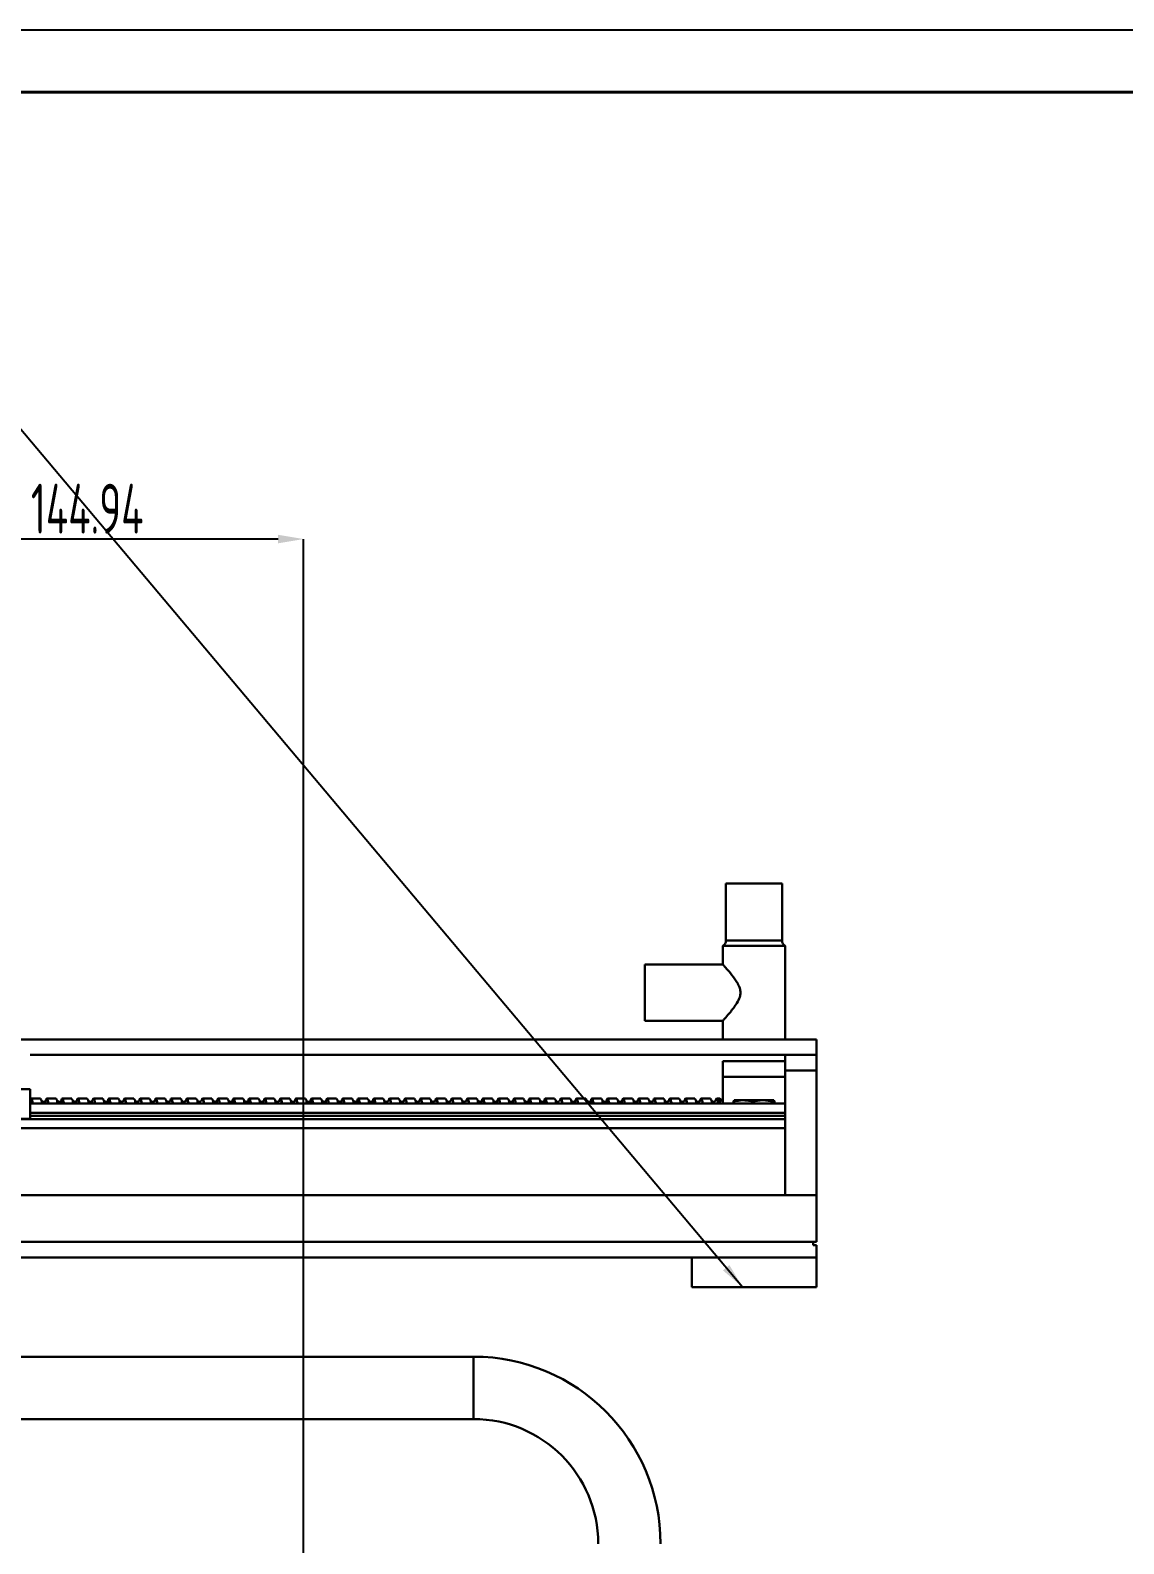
# Model space of a CAD drawing. Header units: millimetres. Extents: x 0 to 4412, y -498 to 1086.
# Drawn here: x 471 to 646.5, y 598.2 to 841 of the extents above; entities that cross this region are included whole.
import ezdxf

# ---------------------------------------------------------------- set-up
doc = ezdxf.new("R2010")
doc.units = ezdxf.units.MM
doc.header["$LTSCALE"] = 1.8
doc.header["$PDSIZE"] = -1
doc.layers.add('10', color=7, linetype='Continuous')
doc.layers.add('5', color=7, linetype='Continuous')
doc.styles.add('SLDTEXTSTYLE3', font='TXT', dxfattribs={"width": 0.7})
doc.dimstyles.new('SLDDIMSTYLE0', dxfattribs={"dimtxt": 3.5, "dimasz": 4.08, "dimexe": 0, "dimexo": 0.0625, "dimgap": 0.875, "dimtad": 2, "dimlfac": 2, "dimrnd": 1e-09, "dimzin": 12, "dimdsep": 46, "dimtxsty": 'SLDTEXTSTYLE3', "dimsah": 1, "dimcen": 0.09, "dimadec": 0, "dimazin": 3, "dimtfac": 1, "dimtofl": 0, "dimtmove": 0, "dimatfit": 3, "dimfxl": 1, "dimfrac": 2, "dimtolj": 1, "dimtzin": 12, "dimarcsym": 0})
doc.dimstyles.new('SLDDIMSTYLE2', dxfattribs={"dimtxt": 0.18, "dimasz": 4.08, "dimexe": 0, "dimexo": 0.0625, "dimgap": 0, "dimtad": 0, "dimtih": 1, "dimtoh": 1, "dimdec": 0, "dimrnd": 1e-09, "dimzin": 0, "dimdsep": 46, "dimtxsty": 'Standard', "dimsah": 1, "dimcen": 0.09, "dimadec": 0, "dimazin": 0, "dimtfac": 4.08, "dimtdec": 0, "dimtofl": 0, "dimtmove": 0, "dimatfit": 3, "dimfxl": 1, "dimfrac": 2, "dimtolj": 1, "dimtzin": 0, "dimarcsym": 0})

# ---------------------------------------------------------------- blocks, each defined once
blk = doc.blocks.new('_D_6')
at = {"layer": '10', "color": 0, "lineweight": -2, "transparency": 16777216}
for p, q in [((442.38, 634.3), (442.38, 759.39)), ((510.77, 759.39), (446.46, 759.39)), ((514.85, 496.95), (514.85, 759.39))]:
    blk.add_line(p, q, dxfattribs=at)
at = {"layer": '10', "color": 0, "transparency": 16777216}
for points in [[(446.46, 760.07), (446.46, 758.71), (442.38, 759.39)], [(510.77, 760.07), (510.77, 758.71), (514.85, 759.39)]]:
    blk.add_solid(points, dxfattribs=at)
at = {"layer": 'Defpoints', "color": 0, "transparency": 16777216}
for p in [(442.38, 759.39), (442.38, 634.24), (514.85, 496.89)]:
    blk.add_point(p, dxfattribs=at)
at = {"layer": '10', "color": 0, "lineweight": 25, "transparency": 16777216, "insert": (480.14, 768.26), "char_height": 3.5, "attachment_point": 2, "style": 'SLDTEXTSTYLE3'}
blk.add_mtext('\\A1;{\\Fgbenor|c134;\\H2.28571x;144.94}', dxfattribs=at)

msp = doc.modelspace()

# ---------------------------------------------------------------- linework, layer by layer
at = {"color": 7, "linetype": 'Continuous', "lineweight": 30}
for p, q in [((582.6298, 704.1383), (582.6298, 695.0043)), ((582.6298, 704.1383), (587.1298, 704.1383)), ((587.1298, 704.1383), (591.6298, 704.1383)), ((591.6298, 695.0043), (591.6298, 704.1383)), ((582.6298, 695.0043), (591.6298, 695.0043)), ((582.1298, 694.1383), (582.1298, 691.1094)), ((582.1298, 694.1383), (587.1298, 694.1383)), ((587.1298, 694.1383), (592.1298, 694.1383)), ((592.1298, 679.1383), (592.1298, 694.1383)), ((582.1557, 691.1383), (569.6298, 691.1383)), ((569.6298, 691.1383), (569.6298, 682.1383)), ((569.6298, 682.1383), (582.1298, 682.1383)), ((582.1298, 682.1383), (582.1298, 679.1383)), ((597.1298, 679.1383), (426.1444, 679.1383)), ((597.1298, 679.1383), (597.1298, 676.6383)), ((592.1298, 676.6383), (470.9944, 676.6383)), ((582.1298, 675.6383), (592.1298, 675.6383)), ((582.1298, 673.1383), (582.1298, 675.6383)), ((592.1298, 676.6383), (597.1298, 676.6383)), ((592.1298, 676.6383), (592.1298, 674.1383)), ((597.1298, 676.6383), (597.1298, 674.1383)), ((592.1298, 673.1383), (582.1298, 673.1383)), ((582.1298, 668.8548), (582.1298, 673.1383)), ((592.1298, 674.1383), (597.1298, 674.1383)), ((592.1298, 674.1383), (592.1298, 654.1383)), ((597.1298, 674.1383), (597.1298, 654.1383)), ((470.9944, 671.1383), (467.7444, 671.1383)), ((470.9944, 671.1383), (470.9944, 666.3883)), ((592.1298, 668.8548), (470.9944, 668.8548)), ((472.6398, 669.6383), (471.1399, 669.6383)), ((475.1398, 669.6383), (473.6399, 669.6383)), ((477.6398, 669.6383), (476.1399, 669.6383)), ((480.1398, 669.6383), (478.6399, 669.6383)), ((482.6398, 669.6383), (481.1399, 669.6383)), ((485.1398, 669.6383), (483.6399, 669.6383)), ((487.6398, 669.6383), (486.1399, 669.6383)), ((490.1398, 669.6383), (488.6399, 669.6383)), ((492.6398, 669.6383), (491.1399, 669.6383)), ((495.1398, 669.6383), (493.6399, 669.6383)), ((497.6398, 669.6383), (496.1399, 669.6383)), ((500.1398, 669.6383), (498.6399, 669.6383)), ((502.6398, 669.6383), (501.1399, 669.6383)), ((505.1398, 669.6383), (503.6399, 669.6383)), ((507.6398, 669.6383), (506.1399, 669.6383)), ((510.1398, 669.6383), (508.6399, 669.6383)), ((512.6398, 669.6383), (511.1399, 669.6383)), ((515.1398, 669.6383), (513.6399, 669.6383)), ((517.6398, 669.6383), (516.1399, 669.6383)), ((520.1398, 669.6383), (518.6399, 669.6383)), ((522.6398, 669.6383), (521.1399, 669.6383)), ((525.1398, 669.6383), (523.6399, 669.6383)), ((527.6398, 669.6383), (526.1399, 669.6383)), ((530.1398, 669.6383), (528.6399, 669.6383)), ((532.6398, 669.6383), (531.1399, 669.6383)), ((535.1398, 669.6383), (533.6399, 669.6383)), ((537.6398, 669.6383), (536.1399, 669.6383)), ((540.1398, 669.6383), (538.6399, 669.6383)), ((542.6398, 669.6383), (541.1399, 669.6383)), ((545.1398, 669.6383), (543.6399, 669.6383)), ((547.6398, 669.6383), (546.1399, 669.6383)), ((550.1398, 669.6383), (548.6399, 669.6383)), ((552.6398, 669.6383), (551.1399, 669.6383)), ((555.1398, 669.6383), (553.6399, 669.6383)), ((557.6398, 669.6383), (556.1399, 669.6383)), ((560.1398, 669.6383), (558.6399, 669.6383)), ((562.6398, 669.6383), (561.1399, 669.6383)), ((565.1398, 669.6383), (563.6399, 669.6383)), ((567.6398, 669.6383), (566.1399, 669.6383)), ((570.1398, 669.6383), (568.6399, 669.6383)), ((572.6398, 669.6383), (571.1399, 669.6383)), ((575.1398, 669.6383), (573.6399, 669.6383)), ((577.6398, 669.6383), (576.1399, 669.6383)), ((580.1398, 669.6383), (578.6399, 669.6383)), ((581.6298, 669.6383), (581.1405, 669.6383)), ((582.1298, 669.1383), (581.6298, 669.6383)), ((581.6298, 669.6383), (581.6298, 668.8548)), ((583.9543, 669.3633), (583.8329, 669.1841)), ((583.8329, 668.8548), (583.8329, 669.1841)), ((585.3599, 669.3633), (583.954, 669.3633)), ((588.5355, 669.3633), (585.3599, 669.3633)), ((586.887, 669.1841), (588.5355, 669.3633)), ((586.887, 668.8548), (586.887, 669.1841)), ((588.5355, 669.3633), (590.1839, 669.1841)), ((590.3054, 669.3633), (588.5355, 669.3633)), ((590.1839, 669.1841), (590.3054, 669.3633)), ((590.1839, 668.8548), (590.1839, 669.1841)), ((590.3054, 669.3633), (590.4268, 669.1841)), ((590.4268, 668.8548), (590.4268, 669.1841)), ((592.1298, 666.3548), (394.6298, 666.3548)), ((470.9944, 666.3883), (467.7444, 666.3883)), ((592.1298, 667.3548), (470.9944, 667.3548)), ((592.1298, 666.8548), (470.9944, 666.8548)), ((392.1298, 664.8883), (592.1298, 664.8883)), ((592.1298, 664.8883), (592.1298, 654.1383)), ((352.1298, 654.1383), (597.1298, 654.1383)), ((592.1298, 654.1383), (392.1298, 654.1383)), ((592.1298, 654.1383), (597.1298, 654.1383)), ((597.1298, 646.6383), (597.1298, 654.1383)), ((297.1298, 646.6383), (596.6298, 646.6383)), ((352.1298, 646.6383), (597.1298, 646.6383)), ((596.6298, 646.6383), (596.6298, 646.1383)), ((596.6298, 646.1383), (597.1298, 646.1383)), ((597.1298, 646.1383), (597.1298, 644.1383)), ((297.1298, 644.1383), (597.1298, 644.1383)), ((577.1298, 644.1383), (577.1298, 639.3883)), ((597.1298, 644.1383), (597.1298, 639.3883)), ((577.1298, 639.3883), (597.1298, 639.3883)), ((122.1298, 628.2383), (542.1298, 628.2383)), ((542.1298, 618.2383), (542.1298, 628.2383)), ((542.1298, 618.2383), (132.1298, 618.2383))]:
    msp.add_line(p, q, dxfattribs=at)
for centre, radius, start, end in [((581.6298, 695.0043), 1, 300, 0), ((592.6298, 695.0043), 1, 180, 240), ((542.1298, 598.2383), 30, 360, 90), ((542.1298, 598.2383), 20, 360, 90)]:
    msp.add_arc(centre, radius, start, end, dxfattribs=at)
for points, knots in [([(582.1558, 691.1094), (582.1476, 691.1186), (582.1016, 691.1698), (582.3007, 690.9485), (582.7635, 690.4268), (583.5699, 689.4775), (584.3877, 688.3883), (584.8613, 687.3919), (584.9921, 686.6316), (584.8412, 685.7881), (584.4112, 684.9725), (583.8614, 684.1874), (583.2148, 683.3745), (582.5976, 682.6611), (582.1914, 682.2065), (582.1483, 682.1588), (582.1298, 682.1383)], [0, 0, 0, 0, 0.016188689, 0.09062938, 0.166989286, 0.28150856, 0.398754042, 0.45404392, 0.500244937, 0.546562668, 0.618378695, 0.682894702, 0.749200959, 0.854883693, 0.937655297, 1, 1, 1, 1]), ([(471.3861, 668.8548), (471.3717, 668.9481), (471.3114, 669.3393), (471.2106, 669.6245), (471.0931, 669.6992), (471.0211, 669.4261), (470.9944, 669.325)], [0, 0, 0, 0, 0.10790467, 0.45278032, 0.7974501, 1, 1, 1, 1]), ([(472.6398, 669.5921), (472.6718, 669.5838), (472.7481, 669.564), (472.8319, 669.2512), (472.8834, 668.8965), (472.8894, 668.8548)], [0, 0, 0, 0, 0.3888369, 0.92819948, 1, 1, 1, 1]), ([(473.4102, 669.2012), (473.4099, 669.2086), (473.409, 669.2282), (473.3641, 669.1876), (473.1977, 669.1321), (473.0254, 669.1419), (472.8813, 669.2072), (472.8405, 669.2081), (472.8743, 669.0767), (472.8999, 668.9072), (472.9078, 668.8548)], [0, 0, 0, 0, 0.067619, 0.17975635, 0.25647918, 0.34792636, 0.47771759, 0.65572685, 0.89364285, 1, 1, 1, 1]), ([(473.8861, 668.8548), (473.8717, 668.9478), (473.8114, 669.3382), (473.7105, 669.6415), (473.5748, 669.6496), (473.467, 669.351), (473.4079, 668.9557), (473.3928, 668.8548)], [0, 0, 0, 0, 0.0856248, 0.35929142, 0.6327947, 0.90633403, 1, 1, 1, 1]), ([(475.1398, 669.5921), (475.1718, 669.5838), (475.2481, 669.564), (475.3319, 669.2512), (475.3834, 668.8965), (475.3894, 668.8548)], [0, 0, 0, 0, 0.3888369, 0.92819948, 1, 1, 1, 1]), ([(475.9152, 669.2151), (475.9152, 669.2172), (475.9156, 669.2329), (475.9068, 669.2183), (475.7836, 669.1548), (475.6271, 669.1259), (475.4228, 669.1769), (475.3352, 669.239), (475.3631, 669.1296), (475.3941, 668.9389), (475.4078, 668.8548)], [0, 0, 0, 0, 0.01713125, 0.12917044, 0.19350225, 0.2783581, 0.39962442, 0.57349879, 0.81196842, 1, 1, 1, 1]), ([(476.3861, 668.8548), (476.3717, 668.9478), (476.3114, 669.3382), (476.2105, 669.6415), (476.0748, 669.6496), (475.967, 669.351), (475.9079, 668.9557), (475.8928, 668.8548)], [0, 0, 0, 0, 0.0856248, 0.35929142, 0.6327947, 0.90633403, 1, 1, 1, 1]), ([(477.6398, 669.5921), (477.6718, 669.5838), (477.7481, 669.564), (477.8319, 669.2512), (477.8834, 668.8965), (477.8894, 668.8548)], [0, 0, 0, 0, 0.3888369, 0.92819948, 1, 1, 1, 1]), ([(478.4141, 669.2153), (478.4142, 669.2167), (478.4148, 669.2325), (478.4078, 669.2186), (478.2834, 669.1547), (478.1277, 669.1261), (477.9252, 669.1757), (477.8332, 669.242), (477.8595, 669.1369), (477.8913, 668.9456), (477.9063, 668.8548)], [0, 0, 0, 0, 0.01120528, 0.12501864, 0.18912952, 0.27381674, 0.39446622, 0.56407614, 0.79331158, 1, 1, 1, 1]), ([(478.8861, 668.8548), (478.8717, 668.9478), (478.8114, 669.3382), (478.7105, 669.6415), (478.5748, 669.6496), (478.467, 669.351), (478.4079, 668.9557), (478.3928, 668.8548)], [0, 0, 0, 0, 0.0856248, 0.35929142, 0.6327947, 0.90633403, 1, 1, 1, 1]), ([(480.1398, 669.5921), (480.1718, 669.5838), (480.2481, 669.564), (480.3319, 669.2512), (480.3834, 668.8965), (480.3894, 668.8548)], [0, 0, 0, 0, 0.3888369, 0.92819948, 1, 1, 1, 1]), ([(480.9076, 669.2043), (480.907, 669.2112), (480.9061, 669.2227), (480.8822, 669.2068), (480.8193, 669.1717), (480.679, 669.1271), (480.4831, 669.15), (480.3654, 669.2237), (480.3208, 669.227), (480.3733, 669.0878), (480.403, 668.883), (480.4071, 668.8548)], [0, 0, 0, 0, 0.0795034, 0.13210321, 0.16679858, 0.245072, 0.35912107, 0.51110219, 0.60112224, 0.94517517, 1, 1, 1, 1]), ([(481.3861, 668.8548), (481.3717, 668.9478), (481.3114, 669.3382), (481.2105, 669.6415), (481.0748, 669.6496), (480.967, 669.351), (480.9079, 668.9557), (480.8928, 668.8548)], [0, 0, 0, 0, 0.0856248, 0.35929142, 0.6327947, 0.90633403, 1, 1, 1, 1]), ([(482.6398, 669.5921), (482.6718, 669.5838), (482.7481, 669.564), (482.8319, 669.2512), (482.8834, 668.8965), (482.8894, 668.8548)], [0, 0, 0, 0, 0.388836904, 0.928199482, 1, 1, 1, 1]), ([(483.4056, 669.2024), (483.4053, 669.2095), (483.4046, 669.2216), (483.382, 669.2066), (483.3193, 669.1716), (483.1787, 669.1272), (482.9856, 669.1493), (482.8651, 669.2237), (482.8177, 669.234), (482.8697, 669.0963), (482.8997, 668.8915), (482.9051, 668.8548)], [0, 0, 0, 0, 0.0760744, 0.12957717, 0.16452193, 0.24306212, 0.35752918, 0.50726217, 0.59449876, 0.92728803, 1, 1, 1, 1]), ([(483.8861, 668.8548), (483.8717, 668.9478), (483.8114, 669.3382), (483.7105, 669.6415), (483.5748, 669.6496), (483.467, 669.351), (483.4079, 668.9557), (483.3928, 668.8548)], [0, 0, 0, 0, 0.0856248, 0.35929142, 0.6327947, 0.90633403, 1, 1, 1, 1]), ([(485.1398, 669.5921), (485.1718, 669.5838), (485.2481, 669.564), (485.3319, 669.2512), (485.3834, 668.8965), (485.3894, 668.8548)], [0, 0, 0, 0, 0.3888369, 0.92819948, 1, 1, 1, 1]), ([(485.9255, 669.2224), (485.9217, 669.2235), (485.9154, 669.2252), (485.7484, 669.1357), (485.5226, 669.1331), (485.3785, 669.2114), (485.3356, 669.2347), (485.3454, 669.1723), (485.3739, 669.0586), (485.3981, 668.8995), (485.4049, 668.8548)], [0, 0, 0, 0, 0.131957581, 0.222138966, 0.350212036, 0.507970798, 0.594205563, 0.687437356, 0.912157921, 1, 1, 1, 1]), ([(486.3861, 668.8548), (486.3717, 668.948), (486.3114, 669.3388), (486.2106, 669.6313), (486.0773, 669.6854), (485.9895, 669.3389), (485.9471, 669.1715)], [0, 0, 0, 0, 0.09636656, 0.40436506, 0.71217972, 1, 1, 1, 1]), ([(487.6398, 669.5921), (487.6718, 669.5838), (487.7481, 669.564), (487.8319, 669.2512), (487.8834, 668.8965), (487.8894, 668.8548)], [0, 0, 0, 0, 0.3888369, 0.92819948, 1, 1, 1, 1]), ([(488.4314, 669.2247), (488.4268, 669.226), (488.4188, 669.2283), (488.2578, 669.1375), (488.0264, 669.1316), (487.8785, 669.2112), (487.8337, 669.2383), (487.8411, 669.1834), (487.8697, 669.0701), (487.8948, 668.9081), (487.903, 668.8548)], [0, 0, 0, 0, 0.13091266, 0.23149985, 0.35998467, 0.51264592, 0.59463102, 0.68216968, 0.89562013, 1, 1, 1, 1]), ([(488.8861, 668.8548), (488.8717, 668.948), (488.8114, 669.3388), (488.7106, 669.6311), (488.5781, 669.686), (488.491, 669.3428), (488.4492, 669.1785)], [0, 0, 0, 0, 0.09683714, 0.4063397, 0.71565751, 1, 1, 1, 1]), ([(490.1398, 669.5921), (490.1718, 669.5838), (490.2481, 669.564), (490.3319, 669.2512), (490.3834, 668.8965), (490.3894, 668.8548)], [0, 0, 0, 0, 0.3888369, 0.92819948, 1, 1, 1, 1]), ([(490.9251, 669.1297), (490.9321, 669.1673), (490.9468, 669.2462), (490.9232, 669.2271), (490.7675, 669.1415), (490.5298, 669.1294), (490.3792, 669.2109), (490.3331, 669.2404), (490.3391, 669.191), (490.368, 669.0781), (490.3936, 668.9148), (490.403, 668.8548)], [0, 0, 0, 0, 0.12088023, 0.25384527, 0.3486028, 0.45944172, 0.58658555, 0.65362135, 0.72428384, 0.89876496, 1, 1, 1, 1]), ([(491.3861, 668.8548), (491.3717, 668.948), (491.3114, 669.3388), (491.2106, 669.6312), (491.0776, 669.6856), (490.9901, 669.3405), (490.948, 669.1743)], [0, 0, 0, 0, 0.09655679, 0.40516332, 0.71358564, 1, 1, 1, 1]), ([(492.6398, 669.5921), (492.6718, 669.5838), (492.7481, 669.564), (492.8319, 669.2512), (492.8834, 668.8965), (492.8894, 668.8548)], [0, 0, 0, 0, 0.3888369, 0.92819948, 1, 1, 1, 1]), ([(493.4259, 669.2103), (493.4209, 669.2147), (493.411, 669.2236), (493.2743, 669.1423), (493.034, 669.1285), (492.8791, 669.2107), (492.8312, 669.2442), (492.8346, 669.202), (492.8638, 669.0898), (492.8904, 668.9233), (492.9014, 668.8548)], [0, 0, 0, 0, 0.1224106, 0.24266999, 0.37273363, 0.51708735, 0.59185604, 0.6695934, 0.86417958, 1, 1, 1, 1]), ([(493.8861, 668.8548), (493.8717, 668.948), (493.8114, 669.3388), (493.7106, 669.6316), (493.5765, 669.6847), (493.4878, 669.3343), (493.4446, 669.1633)], [0, 0, 0, 0, 0.09581572, 0.40205369, 0.70810886, 1, 1, 1, 1]), ([(495.1398, 669.5921), (495.1718, 669.5838), (495.2481, 669.564), (495.3319, 669.2512), (495.3834, 668.8965), (495.3894, 668.8548)], [0, 0, 0, 0, 0.3888369, 0.92819948, 1, 1, 1, 1]), ([(495.9208, 669.2004), (495.9159, 669.2066), (495.9056, 669.2198), (495.7817, 669.1447), (495.5378, 669.1272), (495.3795, 669.2104), (495.3305, 669.2465), (495.3324, 669.2096), (495.3622, 669.0977), (495.3894, 668.9299), (495.4016, 668.8548)], [0, 0, 0, 0, 0.11621925, 0.24647327, 0.37746811, 0.51810409, 0.58963368, 0.66297316, 0.84934615, 1, 1, 1, 1]), ([(496.3861, 668.8548), (496.3717, 668.948), (496.3114, 669.3388), (496.2106, 669.632), (496.0754, 669.6839), (495.9857, 669.3284), (495.9413, 669.1527)], [0, 0, 0, 0, 0.09512042, 0.39913612, 0.70297036, 1, 1, 1, 1]), ([(497.6398, 669.5921), (497.6718, 669.5838), (497.7481, 669.564), (497.8319, 669.2512), (497.8834, 668.8965), (497.8894, 668.8548)], [0, 0, 0, 0, 0.3888369, 0.92819948, 1, 1, 1, 1]), ([(498.4135, 669.1884), (498.4089, 669.1963), (498.3984, 669.2146), (498.2887, 669.1471), (498.0415, 669.1259), (497.8791, 669.2106), (497.8283, 669.2506), (497.8276, 669.221), (497.8579, 669.1097), (497.8863, 668.9383), (497.9002, 668.8548)], [0, 0, 0, 0, 0.10698784, 0.24665746, 0.37796087, 0.51463322, 0.58297721, 0.65202468, 0.83037921, 1, 1, 1, 1]), ([(498.8861, 668.8548), (498.8717, 668.948), (498.8114, 669.3388), (498.7106, 669.6321), (498.5749, 669.6834), (498.4846, 669.3255), (498.4397, 669.1476)], [0, 0, 0, 0, 0.09478474, 0.39772756, 0.70048957, 1, 1, 1, 1]), ([(500.1398, 669.5921), (500.1718, 669.5838), (500.2481, 669.564), (500.3319, 669.2512), (500.3834, 668.8965), (500.3894, 668.8548)], [0, 0, 0, 0, 0.3888369, 0.92819948, 1, 1, 1, 1]), ([(500.8805, 668.8548), (500.8806, 668.8558), (500.9023, 668.9963), (500.9297, 669.1306), (500.9296, 669.2182), (500.8599, 669.1858), (500.6842, 669.1213), (500.4663, 669.1598), (500.3622, 669.2265), (500.3105, 669.2684), (500.3522, 669.1494), (500.3763, 669.0293), (500.4, 668.8657), (500.4016, 668.8548)], [0, 0, 0, 0, 0.001092, 0.16072624, 0.29466004, 0.4019366, 0.49555984, 0.59115207, 0.64153304, 0.69218206, 0.80938518, 0.98729383, 1, 1, 1, 1]), ([(501.3861, 668.8548), (501.3717, 668.948), (501.3114, 669.3389), (501.2106, 669.6306), (501.0794, 669.6871), (500.9936, 669.3501), (500.9532, 669.1914)], [0, 0, 0, 0, 0.09771823, 0.41003685, 0.72216905, 1, 1, 1, 1]), ([(502.6398, 669.5921), (502.6718, 669.5838), (502.7481, 669.564), (502.8319, 669.2512), (502.8834, 668.8965), (502.8894, 668.8548)], [0, 0, 0, 0, 0.3888369, 0.92819948, 1, 1, 1, 1]), ([(503.4164, 669.1955), (503.417, 669.2006), (503.421, 669.2367), (503.3492, 669.1672), (503.1562, 669.1279), (503.001, 669.153), (502.874, 669.2196), (502.8636, 669.2246), (502.859, 669.1476), (502.8924, 669.0185), (502.9135, 668.8689), (502.9155, 668.8548)], [0, 0, 0, 0, 0.02678293, 0.18784358, 0.30542161, 0.38752758, 0.44851004, 0.55661537, 0.72922831, 0.97452631, 1, 1, 1, 1]), ([(503.8861, 668.8548), (503.8717, 668.9478), (503.8114, 669.3382), (503.7105, 669.6415), (503.5748, 669.6496), (503.467, 669.351), (503.4079, 668.9557), (503.3928, 668.8548)], [0, 0, 0, 0, 0.0856248, 0.35929142, 0.6327947, 0.90633403, 1, 1, 1, 1]), ([(505.1398, 669.5921), (505.1718, 669.5838), (505.2481, 669.564), (505.3319, 669.2512), (505.3834, 668.8965), (505.3894, 668.8548)], [0, 0, 0, 0, 0.388836904, 0.928199482, 1, 1, 1, 1]), ([(505.9146, 669.1945), (505.9151, 669.1988), (505.9192, 669.2359), (505.8507, 669.1675), (505.6565, 669.128), (505.5012, 669.1529), (505.3741, 669.2196), (505.3615, 669.2272), (505.3554, 669.1581), (505.3878, 669.0304), (505.4096, 668.8778), (505.4129, 668.8548)], [0, 0, 0, 0, 0.02144892, 0.18612755, 0.30393769, 0.38561244, 0.44588386, 0.55149717, 0.71937742, 0.95768335, 1, 1, 1, 1]), ([(506.3861, 668.8548), (506.3717, 668.9478), (506.3114, 669.3382), (506.2105, 669.6415), (506.0748, 669.6496), (505.967, 669.351), (505.9079, 668.9557), (505.8928, 668.8548)], [0, 0, 0, 0, 0.0856248, 0.35929142, 0.6327947, 0.90633403, 1, 1, 1, 1]), ([(507.6398, 669.5921), (507.6718, 669.5838), (507.7481, 669.564), (507.8319, 669.2512), (507.8834, 668.8965), (507.8894, 668.8548)], [0, 0, 0, 0, 0.3888369, 0.92819948, 1, 1, 1, 1]), ([(508.4135, 669.1941), (508.4139, 669.1975), (508.418, 669.2356), (508.3524, 669.1679), (508.1568, 669.128), (508.0012, 669.1529), (507.8742, 669.2197), (507.8603, 669.2291), (507.8535, 669.166), (507.8857, 669.0393), (507.9081, 668.8852), (507.9125, 668.8548)], [0, 0, 0, 0, 0.016906802, 0.185539437, 0.303642914, 0.384984577, 0.444716923, 0.548063006, 0.711511727, 0.943111998, 1, 1, 1, 1]), ([(508.8861, 668.8548), (508.8717, 668.9478), (508.8114, 669.3382), (508.7105, 669.6415), (508.5748, 669.6496), (508.467, 669.351), (508.4079, 668.9557), (508.3928, 668.8548)], [0, 0, 0, 0, 0.0856248, 0.35929142, 0.6327947, 0.90633403, 1, 1, 1, 1]), ([(510.1398, 669.5921), (510.1718, 669.5838), (510.2481, 669.564), (510.3319, 669.2512), (510.3834, 668.8965), (510.3894, 668.8548)], [0, 0, 0, 0, 0.3888369, 0.92819948, 1, 1, 1, 1]), ([(510.9014, 669.1818), (510.8954, 669.1884), (510.8831, 669.2017), (510.7502, 669.1406), (510.5854, 669.1315), (510.4129, 669.1908), (510.3564, 669.2364), (510.3471, 669.1871), (510.3806, 669.0571), (510.4048, 668.8917), (510.4102, 668.8548)], [0, 0, 0, 0, 0.12561456, 0.2541673, 0.34469375, 0.41668839, 0.521189, 0.68961019, 0.93086157, 1, 1, 1, 1]), ([(511.3861, 668.8548), (511.3717, 668.948), (511.3114, 669.3388), (511.2106, 669.6323), (511.0744, 669.683), (510.9836, 669.3229), (510.9382, 669.1428)], [0, 0, 0, 0, 0.09447378, 0.39642274, 0.69819148, 1, 1, 1, 1]), ([(512.6398, 669.5921), (512.6718, 669.5838), (512.7481, 669.564), (512.8319, 669.2512), (512.8834, 668.8965), (512.8894, 668.8548)], [0, 0, 0, 0, 0.3888369, 0.92819948, 1, 1, 1, 1]), ([(513.4036, 669.188), (513.4013, 669.1965), (513.3962, 669.2152), (513.3055, 669.159), (513.1422, 669.1293), (512.9697, 669.1615), (512.8662, 669.2238), (512.845, 669.1973), (512.8784, 669.0663), (512.9033, 668.8991), (512.9099, 668.8548)], [0, 0, 0, 0, 0.10146301, 0.2219171, 0.30471941, 0.38522014, 0.50170465, 0.67433698, 0.9138218, 1, 1, 1, 1]), ([(513.8861, 668.8548), (513.8717, 668.948), (513.8114, 669.3388), (513.7106, 669.6321), (513.5751, 669.6836), (513.485, 669.3265), (513.4402, 669.1493)], [0, 0, 0, 0, 0.094894702, 0.398188993, 0.701302249, 1, 1, 1, 1]), ([(515.1398, 669.5921), (515.1718, 669.5838), (515.2481, 669.564), (515.3319, 669.2512), (515.3834, 668.8965), (515.3894, 668.8548)], [0, 0, 0, 0, 0.3888369, 0.92819948, 1, 1, 1, 1]), ([(515.9102, 669.2012), (515.9099, 669.2086), (515.909, 669.2282), (515.8641, 669.1876), (515.6977, 669.1321), (515.5254, 669.1419), (515.3813, 669.2072), (515.3405, 669.2081), (515.3743, 669.0767), (515.3999, 668.9072), (515.4078, 668.8548)], [0, 0, 0, 0, 0.067619, 0.17975635, 0.25647918, 0.34792636, 0.47771759, 0.65572685, 0.89364285, 1, 1, 1, 1]), ([(516.3861, 668.8548), (516.3717, 668.9478), (516.3114, 669.3382), (516.2105, 669.6415), (516.0748, 669.6496), (515.967, 669.351), (515.9079, 668.9557), (515.8928, 668.8548)], [0, 0, 0, 0, 0.0856248, 0.35929142, 0.6327947, 0.90633403, 1, 1, 1, 1]), ([(517.6398, 669.5921), (517.6718, 669.5838), (517.7481, 669.564), (517.8319, 669.2512), (517.8834, 668.8965), (517.8894, 668.8548)], [0, 0, 0, 0, 0.388836904, 0.928199482, 1, 1, 1, 1]), ([(518.4152, 669.2151), (518.4152, 669.2172), (518.4156, 669.2329), (518.4068, 669.2183), (518.2836, 669.1548), (518.1271, 669.1259), (517.9228, 669.1769), (517.8352, 669.239), (517.8631, 669.1296), (517.8941, 668.9389), (517.9078, 668.8548)], [0, 0, 0, 0, 0.01713125, 0.12917044, 0.19350225, 0.2783581, 0.39962442, 0.57349879, 0.81196842, 1, 1, 1, 1]), ([(518.8861, 668.8548), (518.8717, 668.9478), (518.8114, 669.3382), (518.7105, 669.6415), (518.5748, 669.6496), (518.467, 669.351), (518.4079, 668.9557), (518.3928, 668.8548)], [0, 0, 0, 0, 0.0856248, 0.35929142, 0.6327947, 0.90633403, 1, 1, 1, 1]), ([(520.1398, 669.5921), (520.1718, 669.5838), (520.2481, 669.564), (520.3319, 669.2512), (520.3834, 668.8965), (520.3894, 668.8548)], [0, 0, 0, 0, 0.3888369, 0.92819948, 1, 1, 1, 1]), ([(520.9141, 669.2153), (520.9142, 669.2167), (520.9148, 669.2325), (520.9078, 669.2186), (520.7834, 669.1547), (520.6277, 669.1261), (520.4252, 669.1757), (520.3332, 669.242), (520.3595, 669.1369), (520.3913, 668.9456), (520.4063, 668.8548)], [0, 0, 0, 0, 0.01120528, 0.12501864, 0.18912952, 0.27381674, 0.39446622, 0.56407614, 0.79331158, 1, 1, 1, 1]), ([(521.3861, 668.8548), (521.3717, 668.9478), (521.3114, 669.3382), (521.2105, 669.6415), (521.0748, 669.6496), (520.967, 669.351), (520.9079, 668.9557), (520.8928, 668.8548)], [0, 0, 0, 0, 0.0856248, 0.35929142, 0.6327947, 0.90633403, 1, 1, 1, 1]), ([(522.6398, 669.5921), (522.6718, 669.5838), (522.7481, 669.564), (522.8319, 669.2512), (522.8834, 668.8965), (522.8894, 668.8548)], [0, 0, 0, 0, 0.3888369, 0.92819948, 1, 1, 1, 1]), ([(523.4076, 669.2043), (523.407, 669.2112), (523.4061, 669.2227), (523.3822, 669.2068), (523.3193, 669.1717), (523.179, 669.1271), (522.9831, 669.15), (522.8654, 669.2237), (522.8208, 669.227), (522.8733, 669.0878), (522.903, 668.883), (522.9071, 668.8548)], [0, 0, 0, 0, 0.0795034, 0.13210321, 0.16679858, 0.245072, 0.35912107, 0.51110219, 0.60112224, 0.94517517, 1, 1, 1, 1]), ([(523.8861, 668.8548), (523.8717, 668.9478), (523.8114, 669.3382), (523.7105, 669.6415), (523.5748, 669.6496), (523.467, 669.351), (523.4079, 668.9557), (523.3928, 668.8548)], [0, 0, 0, 0, 0.0856248, 0.35929142, 0.6327947, 0.90633403, 1, 1, 1, 1]), ([(525.1398, 669.5921), (525.1718, 669.5838), (525.2481, 669.564), (525.3319, 669.2512), (525.3834, 668.8965), (525.3894, 668.8548)], [0, 0, 0, 0, 0.3888369, 0.92819948, 1, 1, 1, 1]), ([(525.9056, 669.2024), (525.9053, 669.2095), (525.9046, 669.2216), (525.882, 669.2066), (525.8193, 669.1716), (525.6787, 669.1272), (525.4856, 669.1493), (525.3651, 669.2237), (525.3177, 669.234), (525.3697, 669.0963), (525.3997, 668.8915), (525.4051, 668.8548)], [0, 0, 0, 0, 0.0760744, 0.12957717, 0.16452193, 0.24306212, 0.35752918, 0.50726217, 0.59449876, 0.92728803, 1, 1, 1, 1]), ([(526.3861, 668.8548), (526.3717, 668.9478), (526.3114, 669.3382), (526.2105, 669.6415), (526.0748, 669.6496), (525.967, 669.351), (525.9079, 668.9557), (525.8928, 668.8548)], [0, 0, 0, 0, 0.085624799, 0.359291423, 0.632794696, 0.906334029, 1, 1, 1, 1]), ([(527.6398, 669.5921), (527.6718, 669.5838), (527.7481, 669.564), (527.8319, 669.2512), (527.8834, 668.8965), (527.8894, 668.8548)], [0, 0, 0, 0, 0.3888369, 0.92819948, 1, 1, 1, 1]), ([(528.4255, 669.2224), (528.4217, 669.2235), (528.4154, 669.2252), (528.2484, 669.1357), (528.0226, 669.1331), (527.8785, 669.2114), (527.8356, 669.2347), (527.8454, 669.1723), (527.8739, 669.0586), (527.8981, 668.8995), (527.9049, 668.8548)], [0, 0, 0, 0, 0.13195758, 0.22213897, 0.35021204, 0.5079708, 0.59420556, 0.68743736, 0.91215792, 1, 1, 1, 1]), ([(528.8861, 668.8548), (528.8717, 668.948), (528.8114, 669.3388), (528.7106, 669.6313), (528.5773, 669.6854), (528.4895, 669.3389), (528.4471, 669.1715)], [0, 0, 0, 0, 0.09636656, 0.40436506, 0.71217972, 1, 1, 1, 1]), ([(530.1398, 669.5921), (530.1718, 669.5838), (530.2481, 669.564), (530.3319, 669.2512), (530.3834, 668.8965), (530.3894, 668.8548)], [0, 0, 0, 0, 0.388836904, 0.928199482, 1, 1, 1, 1]), ([(530.9314, 669.2247), (530.9268, 669.226), (530.9188, 669.2283), (530.7578, 669.1375), (530.5264, 669.1316), (530.3785, 669.2112), (530.3337, 669.2383), (530.3411, 669.1834), (530.3697, 669.0701), (530.3948, 668.9081), (530.403, 668.8548)], [0, 0, 0, 0, 0.13091266, 0.23149985, 0.35998467, 0.51264592, 0.59463102, 0.68216968, 0.89562013, 1, 1, 1, 1]), ([(531.3861, 668.8548), (531.3717, 668.948), (531.3114, 669.3388), (531.2106, 669.6311), (531.0781, 669.686), (530.991, 669.3428), (530.9492, 669.1785)], [0, 0, 0, 0, 0.09683714, 0.4063397, 0.71565751, 1, 1, 1, 1]), ([(532.6398, 669.5921), (532.6718, 669.5838), (532.7481, 669.564), (532.8319, 669.2512), (532.8834, 668.8965), (532.8894, 668.8548)], [0, 0, 0, 0, 0.3888369, 0.92819948, 1, 1, 1, 1]), ([(533.4303, 669.2193), (533.4253, 669.222), (533.4161, 669.2269), (533.2664, 669.1398), (533.0302, 669.13), (532.8791, 669.2108), (532.8331, 669.2404), (532.8391, 669.1909), (532.868, 669.0781), (532.8936, 668.9148), (532.903, 668.8548)], [0, 0, 0, 0, 0.1281094, 0.2388347, 0.36835128, 0.51692034, 0.59525247, 0.67782242, 0.88170567, 1, 1, 1, 1]), ([(533.8861, 668.8548), (533.8717, 668.948), (533.8114, 669.3388), (533.7106, 669.6312), (533.5776, 669.6856), (533.4901, 669.3405), (533.448, 669.1743)], [0, 0, 0, 0, 0.09655679, 0.40516332, 0.71358564, 1, 1, 1, 1]), ([(535.1398, 669.5921), (535.1718, 669.5838), (535.2481, 669.564), (535.3319, 669.2512), (535.3834, 668.8965), (535.3894, 668.8548)], [0, 0, 0, 0, 0.3888369, 0.92819948, 1, 1, 1, 1]), ([(535.9259, 669.2103), (535.9209, 669.2147), (535.911, 669.2236), (535.7743, 669.1423), (535.534, 669.1285), (535.3791, 669.2107), (535.3312, 669.2442), (535.3346, 669.202), (535.3638, 669.0898), (535.3904, 668.9233), (535.4014, 668.8548)], [0, 0, 0, 0, 0.1224106, 0.24266999, 0.37273363, 0.51708735, 0.59185604, 0.6695934, 0.86417958, 1, 1, 1, 1]), ([(536.3861, 668.8548), (536.3717, 668.948), (536.3114, 669.3388), (536.2106, 669.6316), (536.0765, 669.6847), (535.9878, 669.3343), (535.9446, 669.1633)], [0, 0, 0, 0, 0.09581572, 0.402053689, 0.708108865, 1, 1, 1, 1]), ([(537.6398, 669.5921), (537.6718, 669.5838), (537.7481, 669.564), (537.8319, 669.2512), (537.8834, 668.8965), (537.8894, 668.8548)], [0, 0, 0, 0, 0.3888369, 0.92819948, 1, 1, 1, 1]), ([(538.4208, 669.2004), (538.4159, 669.2066), (538.4056, 669.2198), (538.2817, 669.1447), (538.0378, 669.1272), (537.8795, 669.2104), (537.8305, 669.2465), (537.8324, 669.2096), (537.8622, 669.0977), (537.8894, 668.9299), (537.9016, 668.8548)], [0, 0, 0, 0, 0.11621925, 0.24647327, 0.37746811, 0.51810409, 0.58963368, 0.66297316, 0.84934615, 1, 1, 1, 1]), ([(538.8861, 668.8548), (538.8717, 668.948), (538.8114, 669.3388), (538.7106, 669.632), (538.5754, 669.6839), (538.4857, 669.3284), (538.4413, 669.1527)], [0, 0, 0, 0, 0.09512042, 0.39913612, 0.70297036, 1, 1, 1, 1]), ([(540.1398, 669.5921), (540.1718, 669.5838), (540.2481, 669.564), (540.3319, 669.2512), (540.3834, 668.8965), (540.3894, 668.8548)], [0, 0, 0, 0, 0.3888369, 0.92819948, 1, 1, 1, 1]), ([(540.9135, 669.1884), (540.9089, 669.1963), (540.8984, 669.2146), (540.7887, 669.1471), (540.5415, 669.1259), (540.3791, 669.2106), (540.3283, 669.2506), (540.3276, 669.221), (540.3579, 669.1097), (540.3863, 668.9383), (540.4002, 668.8548)], [0, 0, 0, 0, 0.106987844, 0.246657462, 0.377960871, 0.514633222, 0.582977208, 0.652024684, 0.830379208, 1, 1, 1, 1]), ([(541.3861, 668.8548), (541.3717, 668.948), (541.3114, 669.3388), (541.2106, 669.6321), (541.0749, 669.6834), (540.9846, 669.3255), (540.9397, 669.1476)], [0, 0, 0, 0, 0.09478474, 0.39772756, 0.70048957, 1, 1, 1, 1]), ([(542.6398, 669.5921), (542.6718, 669.5838), (542.7481, 669.564), (542.8319, 669.2512), (542.8834, 668.8965), (542.8894, 668.8548)], [0, 0, 0, 0, 0.3888369, 0.92819948, 1, 1, 1, 1]), ([(543.3805, 668.8548), (543.3806, 668.8558), (543.4023, 668.9963), (543.4297, 669.1306), (543.4296, 669.2182), (543.3599, 669.1858), (543.1842, 669.1213), (542.9663, 669.1598), (542.8622, 669.2265), (542.8105, 669.2684), (542.8522, 669.1494), (542.8763, 669.0293), (542.9, 668.8657), (542.9016, 668.8548)], [0, 0, 0, 0, 0.001092, 0.16072624, 0.29466004, 0.4019366, 0.49555984, 0.59115207, 0.64153304, 0.69218206, 0.80938518, 0.98729383, 1, 1, 1, 1]), ([(543.8861, 668.8548), (543.8717, 668.948), (543.8114, 669.3389), (543.7106, 669.6306), (543.5794, 669.6871), (543.4936, 669.3501), (543.4532, 669.1914)], [0, 0, 0, 0, 0.09771823, 0.41003685, 0.72216905, 1, 1, 1, 1]), ([(545.1398, 669.5921), (545.1718, 669.5838), (545.2481, 669.564), (545.3319, 669.2512), (545.3834, 668.8965), (545.3894, 668.8548)], [0, 0, 0, 0, 0.3888369, 0.92819948, 1, 1, 1, 1]), ([(545.9164, 669.1955), (545.917, 669.2006), (545.921, 669.2367), (545.8492, 669.1672), (545.6562, 669.1279), (545.501, 669.153), (545.374, 669.2196), (545.3636, 669.2246), (545.359, 669.1476), (545.3924, 669.0185), (545.4135, 668.8689), (545.4155, 668.8548)], [0, 0, 0, 0, 0.02678293, 0.18784358, 0.30542161, 0.38752758, 0.44851004, 0.55661537, 0.72922831, 0.97452631, 1, 1, 1, 1]), ([(546.3861, 668.8548), (546.3717, 668.9478), (546.3114, 669.3382), (546.2105, 669.6415), (546.0748, 669.6496), (545.967, 669.351), (545.9079, 668.9557), (545.8928, 668.8548)], [0, 0, 0, 0, 0.0856248, 0.35929142, 0.6327947, 0.90633403, 1, 1, 1, 1]), ([(547.6398, 669.5921), (547.6718, 669.5838), (547.7481, 669.564), (547.8319, 669.2512), (547.8834, 668.8965), (547.8894, 668.8548)], [0, 0, 0, 0, 0.3888369, 0.92819948, 1, 1, 1, 1]), ([(548.4146, 669.1945), (548.4151, 669.1988), (548.4192, 669.2359), (548.3507, 669.1675), (548.1565, 669.128), (548.0012, 669.1529), (547.8741, 669.2196), (547.8615, 669.2272), (547.8554, 669.1581), (547.8878, 669.0304), (547.9096, 668.8778), (547.9129, 668.8548)], [0, 0, 0, 0, 0.021448915, 0.186127551, 0.30393769, 0.385612444, 0.445883856, 0.551497167, 0.719377425, 0.957683346, 1, 1, 1, 1]), ([(548.8861, 668.8548), (548.8717, 668.9478), (548.8114, 669.3382), (548.7105, 669.6415), (548.5748, 669.6496), (548.467, 669.351), (548.4079, 668.9557), (548.3928, 668.8548)], [0, 0, 0, 0, 0.0856248, 0.35929142, 0.6327947, 0.90633403, 1, 1, 1, 1]), ([(550.1398, 669.5921), (550.1718, 669.5838), (550.2481, 669.564), (550.3319, 669.2512), (550.3834, 668.8965), (550.3894, 668.8548)], [0, 0, 0, 0, 0.388836904, 0.928199482, 1, 1, 1, 1]), ([(550.9135, 669.1941), (550.9139, 669.1975), (550.918, 669.2356), (550.8524, 669.1679), (550.6568, 669.128), (550.5012, 669.1529), (550.3742, 669.2197), (550.3603, 669.2291), (550.3535, 669.166), (550.3857, 669.0393), (550.4081, 668.8852), (550.4125, 668.8548)], [0, 0, 0, 0, 0.016906802, 0.185539437, 0.303642914, 0.384984577, 0.444716923, 0.548063006, 0.711511727, 0.943111998, 1, 1, 1, 1]), ([(551.3861, 668.8548), (551.3717, 668.9478), (551.3114, 669.3382), (551.2105, 669.6415), (551.0748, 669.6496), (550.967, 669.351), (550.9079, 668.9557), (550.8928, 668.8548)], [0, 0, 0, 0, 0.0856248, 0.35929142, 0.6327947, 0.90633403, 1, 1, 1, 1]), ([(552.6398, 669.5921), (552.6718, 669.5838), (552.7481, 669.564), (552.8319, 669.2512), (552.8834, 668.8965), (552.8894, 668.8548)], [0, 0, 0, 0, 0.3888369, 0.92819948, 1, 1, 1, 1]), ([(553.4029, 669.0886), (553.4095, 669.124), (553.4267, 669.2161), (553.3951, 669.2), (553.2513, 669.1422), (553.0852, 669.1312), (552.9129, 669.1909), (552.8564, 669.2363), (552.8471, 669.1871), (552.8806, 669.0571), (552.9048, 668.8917), (552.9102, 668.8548)], [0, 0, 0, 0, 0.094524446, 0.245963529, 0.356822483, 0.434889023, 0.496974433, 0.587091751, 0.732331727, 0.940377672, 1, 1, 1, 1]), ([(553.8861, 668.8548), (553.8717, 668.948), (553.8114, 669.3388), (553.7106, 669.6323), (553.5744, 669.683), (553.4836, 669.3229), (553.4382, 669.1428)], [0, 0, 0, 0, 0.09447378, 0.39642274, 0.69819148, 1, 1, 1, 1]), ([(555.1398, 669.5921), (555.1718, 669.5838), (555.2481, 669.564), (555.3319, 669.2512), (555.3834, 668.8965), (555.3894, 668.8548)], [0, 0, 0, 0, 0.3888369, 0.92819948, 1, 1, 1, 1]), ([(555.9036, 669.188), (555.9013, 669.1965), (555.8962, 669.2152), (555.8055, 669.159), (555.6422, 669.1293), (555.4697, 669.1615), (555.3662, 669.2238), (555.345, 669.1973), (555.3784, 669.0663), (555.4033, 668.8991), (555.4099, 668.8548)], [0, 0, 0, 0, 0.101463014, 0.221917099, 0.30471941, 0.385220135, 0.501704649, 0.674336985, 0.913821804, 1, 1, 1, 1]), ([(556.3861, 668.8548), (556.3717, 668.948), (556.3114, 669.3388), (556.2106, 669.6321), (556.0751, 669.6836), (555.985, 669.3265), (555.9402, 669.1493)], [0, 0, 0, 0, 0.0948947, 0.39818899, 0.70130225, 1, 1, 1, 1]), ([(557.6398, 669.5921), (557.6718, 669.5838), (557.7481, 669.564), (557.8319, 669.2512), (557.8834, 668.8965), (557.8894, 668.8548)], [0, 0, 0, 0, 0.3888369, 0.92819948, 1, 1, 1, 1]), ([(558.4102, 669.2012), (558.4099, 669.2086), (558.409, 669.2282), (558.3641, 669.1876), (558.1977, 669.1321), (558.0254, 669.1419), (557.8813, 669.2072), (557.8405, 669.2081), (557.8743, 669.0767), (557.8999, 668.9072), (557.9078, 668.8548)], [0, 0, 0, 0, 0.067619, 0.17975635, 0.25647918, 0.34792636, 0.47771759, 0.65572685, 0.89364285, 1, 1, 1, 1]), ([(558.8861, 668.8548), (558.8717, 668.9478), (558.8114, 669.3382), (558.7105, 669.6415), (558.5748, 669.6496), (558.467, 669.351), (558.4079, 668.9557), (558.3928, 668.8548)], [0, 0, 0, 0, 0.0856248, 0.35929142, 0.6327947, 0.90633403, 1, 1, 1, 1]), ([(560.1398, 669.5921), (560.1718, 669.5838), (560.2481, 669.564), (560.3319, 669.2512), (560.3834, 668.8965), (560.3894, 668.8548)], [0, 0, 0, 0, 0.3888369, 0.92819948, 1, 1, 1, 1]), ([(560.9152, 669.2151), (560.9152, 669.2172), (560.9156, 669.2329), (560.9068, 669.2183), (560.7836, 669.1548), (560.6271, 669.1259), (560.4228, 669.1769), (560.3352, 669.239), (560.3631, 669.1296), (560.3941, 668.9389), (560.4078, 668.8548)], [0, 0, 0, 0, 0.017131255, 0.129170438, 0.193502254, 0.278358102, 0.399624423, 0.573498788, 0.811968417, 1, 1, 1, 1]), ([(561.3861, 668.8548), (561.3717, 668.9478), (561.3114, 669.3382), (561.2105, 669.6415), (561.0748, 669.6496), (560.967, 669.351), (560.9079, 668.9557), (560.8928, 668.8548)], [0, 0, 0, 0, 0.0856248, 0.35929142, 0.6327947, 0.90633403, 1, 1, 1, 1]), ([(562.6398, 669.5921), (562.6718, 669.5838), (562.7481, 669.564), (562.8319, 669.2512), (562.8834, 668.8965), (562.8894, 668.8548)], [0, 0, 0, 0, 0.3888369, 0.92819948, 1, 1, 1, 1]), ([(563.4141, 669.2153), (563.4142, 669.2167), (563.4148, 669.2325), (563.4078, 669.2186), (563.2834, 669.1547), (563.1277, 669.1261), (562.9252, 669.1757), (562.8332, 669.242), (562.8595, 669.1369), (562.8913, 668.9456), (562.9063, 668.8548)], [0, 0, 0, 0, 0.01120528, 0.12501864, 0.18912952, 0.27381674, 0.39446622, 0.56407614, 0.79331158, 1, 1, 1, 1]), ([(563.8861, 668.8548), (563.8717, 668.9478), (563.8114, 669.3382), (563.7105, 669.6415), (563.5748, 669.6496), (563.467, 669.351), (563.4079, 668.9557), (563.3928, 668.8548)], [0, 0, 0, 0, 0.0856248, 0.35929142, 0.6327947, 0.90633403, 1, 1, 1, 1]), ([(565.1398, 669.5921), (565.1718, 669.5838), (565.2481, 669.564), (565.3319, 669.2512), (565.3834, 668.8965), (565.3894, 668.8548)], [0, 0, 0, 0, 0.3888369, 0.92819948, 1, 1, 1, 1]), ([(565.9076, 669.2043), (565.907, 669.2112), (565.9061, 669.2227), (565.8822, 669.2068), (565.8193, 669.1717), (565.679, 669.1271), (565.4831, 669.15), (565.3654, 669.2237), (565.3208, 669.227), (565.3733, 669.0878), (565.403, 668.883), (565.4071, 668.8548)], [0, 0, 0, 0, 0.0795034, 0.13210321, 0.16679858, 0.245072, 0.35912107, 0.51110219, 0.60112224, 0.94517517, 1, 1, 1, 1]), ([(566.3861, 668.8548), (566.3717, 668.9478), (566.3114, 669.3382), (566.2105, 669.6415), (566.0748, 669.6496), (565.967, 669.351), (565.9079, 668.9557), (565.8928, 668.8548)], [0, 0, 0, 0, 0.0856248, 0.35929142, 0.6327947, 0.90633403, 1, 1, 1, 1]), ([(567.6398, 669.5921), (567.6718, 669.5838), (567.7481, 669.564), (567.8319, 669.2512), (567.8834, 668.8965), (567.8894, 668.8548)], [0, 0, 0, 0, 0.388836904, 0.928199482, 1, 1, 1, 1]), ([(568.4056, 669.2024), (568.4053, 669.2095), (568.4046, 669.2216), (568.382, 669.2066), (568.3193, 669.1716), (568.1787, 669.1272), (567.9856, 669.1493), (567.8651, 669.2237), (567.8177, 669.234), (567.8697, 669.0963), (567.8997, 668.8915), (567.9051, 668.8548)], [0, 0, 0, 0, 0.0760744, 0.12957717, 0.16452193, 0.24306212, 0.35752918, 0.50726217, 0.59449876, 0.92728803, 1, 1, 1, 1]), ([(568.8861, 668.8548), (568.8717, 668.9478), (568.8114, 669.3382), (568.7105, 669.6415), (568.5748, 669.6496), (568.467, 669.351), (568.4079, 668.9557), (568.3928, 668.8548)], [0, 0, 0, 0, 0.0856248, 0.35929142, 0.6327947, 0.90633403, 1, 1, 1, 1]), ([(570.1398, 669.5921), (570.1718, 669.5838), (570.2481, 669.564), (570.3319, 669.2512), (570.3834, 668.8965), (570.3894, 668.8548)], [0, 0, 0, 0, 0.3888369, 0.92819948, 1, 1, 1, 1]), ([(570.9255, 669.2224), (570.9217, 669.2235), (570.9154, 669.2252), (570.7484, 669.1357), (570.5226, 669.1331), (570.3785, 669.2114), (570.3356, 669.2347), (570.3454, 669.1723), (570.3739, 669.0586), (570.3981, 668.8995), (570.4049, 668.8548)], [0, 0, 0, 0, 0.13195758, 0.22213897, 0.35021204, 0.5079708, 0.59420556, 0.68743736, 0.91215792, 1, 1, 1, 1]), ([(571.3861, 668.8548), (571.3717, 668.948), (571.3114, 669.3388), (571.2106, 669.6313), (571.0773, 669.6854), (570.9895, 669.3389), (570.9471, 669.1715)], [0, 0, 0, 0, 0.09636656, 0.40436506, 0.71217972, 1, 1, 1, 1]), ([(572.6398, 669.5921), (572.6718, 669.5838), (572.7481, 669.564), (572.8319, 669.2512), (572.8834, 668.8965), (572.8894, 668.8548)], [0, 0, 0, 0, 0.3888369, 0.92819948, 1, 1, 1, 1]), ([(573.4314, 669.2247), (573.4268, 669.226), (573.4188, 669.2283), (573.2578, 669.1375), (573.0264, 669.1316), (572.8785, 669.2112), (572.8337, 669.2383), (572.8411, 669.1834), (572.8697, 669.0701), (572.8948, 668.9081), (572.903, 668.8548)], [0, 0, 0, 0, 0.13091266, 0.231499847, 0.359984675, 0.512645923, 0.594631017, 0.682169679, 0.895620131, 1, 1, 1, 1]), ([(573.8861, 668.8548), (573.8717, 668.948), (573.8114, 669.3388), (573.7106, 669.6311), (573.5781, 669.686), (573.491, 669.3428), (573.4492, 669.1785)], [0, 0, 0, 0, 0.09683714, 0.4063397, 0.71565751, 1, 1, 1, 1]), ([(575.1398, 669.5921), (575.1718, 669.5838), (575.2481, 669.564), (575.3319, 669.2512), (575.3834, 668.8965), (575.3894, 668.8548)], [0, 0, 0, 0, 0.388836904, 0.928199482, 1, 1, 1, 1]), ([(575.9303, 669.2193), (575.9253, 669.222), (575.9161, 669.2269), (575.7664, 669.1398), (575.5302, 669.13), (575.3791, 669.2108), (575.3331, 669.2404), (575.3391, 669.1909), (575.368, 669.0781), (575.3936, 668.9148), (575.403, 668.8548)], [0, 0, 0, 0, 0.1281094, 0.2388347, 0.36835128, 0.51692034, 0.59525247, 0.67782242, 0.88170567, 1, 1, 1, 1]), ([(576.3861, 668.8548), (576.3717, 668.948), (576.3114, 669.3388), (576.2106, 669.6312), (576.0776, 669.6856), (575.9901, 669.3405), (575.948, 669.1743)], [0, 0, 0, 0, 0.09655679, 0.40516332, 0.71358564, 1, 1, 1, 1]), ([(577.6398, 669.5921), (577.6718, 669.5838), (577.7481, 669.564), (577.8319, 669.2512), (577.8834, 668.8965), (577.8894, 668.8548)], [0, 0, 0, 0, 0.3888369, 0.92819948, 1, 1, 1, 1]), ([(578.4259, 669.2103), (578.4209, 669.2147), (578.411, 669.2236), (578.2743, 669.1423), (578.034, 669.1285), (577.8791, 669.2107), (577.8312, 669.2442), (577.8346, 669.202), (577.8638, 669.0898), (577.8904, 668.9233), (577.9014, 668.8548)], [0, 0, 0, 0, 0.1224106, 0.24266999, 0.37273363, 0.51708735, 0.59185604, 0.6695934, 0.86417958, 1, 1, 1, 1]), ([(578.8861, 668.8548), (578.8717, 668.948), (578.8114, 669.3388), (578.7106, 669.6316), (578.5765, 669.6847), (578.4878, 669.3343), (578.4446, 669.1633)], [0, 0, 0, 0, 0.09581572, 0.40205369, 0.70810886, 1, 1, 1, 1]), ([(580.1398, 669.5921), (580.1718, 669.5838), (580.2481, 669.564), (580.3319, 669.2512), (580.3834, 668.8965), (580.3894, 668.8548)], [0, 0, 0, 0, 0.388836904, 0.928199482, 1, 1, 1, 1]), ([(580.9208, 669.2004), (580.9159, 669.2066), (580.9056, 669.2198), (580.7817, 669.1447), (580.5378, 669.1272), (580.3795, 669.2104), (580.3305, 669.2465), (580.3324, 669.2096), (580.3622, 669.0977), (580.3894, 668.9299), (580.4016, 668.8548)], [0, 0, 0, 0, 0.11621925, 0.24647327, 0.37746811, 0.51810409, 0.58963368, 0.66297316, 0.84934615, 1, 1, 1, 1]), ([(581.3918, 668.8548), (581.3477, 669.0826), (581.2574, 669.5486), (581.1315, 669.6884), (581.024, 669.5616), (580.9697, 669.2594), (580.959, 669.2001)], [0, 0, 0, 0, 0.29886463, 0.61142194, 0.92381568, 1, 1, 1, 1]), ([(583.8329, 669.1841), (583.8465, 669.1871), (584.3497, 669.2969), (584.8617, 669.3305), (585.3599, 669.3633)], [0, 0, 0, 0, 0.0269953, 1, 1, 1, 1]), ([(585.3599, 669.3633), (585.7426, 669.3436), (586.2549, 669.3173), (586.7593, 669.211), (586.887, 669.1841)], [0, 0, 0, 0, 0.74693332, 1, 1, 1, 1])]:
    msp.add_open_spline(points, degree=3, knots=knots, dxfattribs=at)
at = {"layer": '5', "color": 7}
msp.add_line((1189, 841), (0, 841), dxfattribs=at)
at = {"layer": '5', "color": 7, "lineweight": 40}
msp.add_line((1179, 831.0501), (25, 831.0501), dxfattribs=at)

# ---------------------------------------------------------------- dimensions: what is measured, and where the dimension line sits
at = {"layer": '10', "lineweight": 25}
dim = msp.add_linear_dim(base=(442.3798, 759.3883), p1=(514.8479, 496.8883), p2=(442.3798, 634.2383), text='{\\Fgbenor|c134;\\H2.28571x;<>}', dimstyle='SLDDIMSTYLE0', dxfattribs=at)
dim.commit()
dim.dimension.update_dxf_attribs({"geometry": '_D_6', "text_midpoint": (480.1415, 759.3883), "dimtype": 160})

# ---------------------------------------------------------------- leaders
msp.add_leader([(585.293, 639.3883), (452.43, 797.1993)], dimstyle='SLDDIMSTYLE2', dxfattribs=at)

doc.saveas('drawing.dxf')
